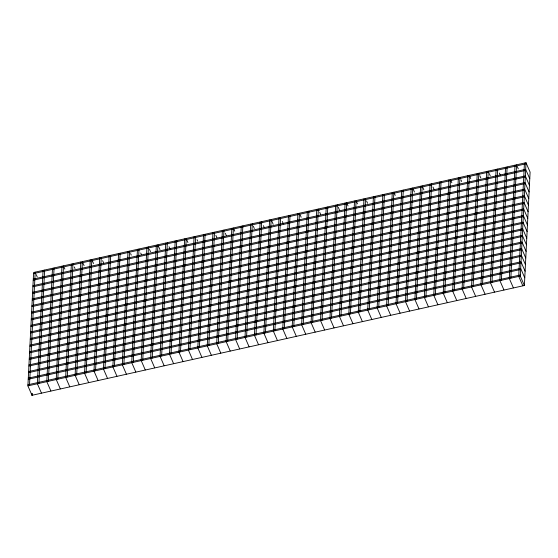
<?xml version="1.0" encoding="UTF-8"?>
<svg xmlns="http://www.w3.org/2000/svg" width="558" height="558" viewBox="0 0 558 558"><rect width="100%" height="100%" fill="white"/><g stroke="black" fill="none" stroke-linecap="round" stroke-linejoin="round"><path stroke-width="0.84" d="M27.9 385.871L33.62 272.492L526.006 162.706L530.1 172.129L524.38 285.508L31.994 395.294L27.9 385.871L520.279 276.084L526.006 162.706M29.483 385.418L35.196 272.262M32.001 395.169L32.085 393.432M31.994 395.294L32.085 393.557M43.064 270.511L37.351 383.667L41.438 393.062M38.92 383.311L44.633 270.163M52.501 268.405L46.788 381.56L50.876 390.963M48.358 381.212L54.07 268.056M61.938 266.299L56.225 379.454L60.313 388.856M57.802 379.105L63.507 265.95M71.375 264.199L65.663 377.354L69.75 386.75M67.239 376.999L72.952 263.843M80.812 262.093L75.107 375.248L79.194 384.65M76.676 374.899L82.389 261.744M90.257 259.986L84.544 373.142L88.631 382.544M86.113 372.793L91.826 259.637M99.694 257.88L93.981 371.035L98.069 380.437M95.551 370.686L101.263 257.531M109.131 255.78L103.418 368.936L107.506 378.331M104.995 368.58L110.7 255.424M118.568 253.674L112.856 366.829L116.943 376.231M114.432 366.48L120.144 253.325M128.005 251.567L122.3 364.723L126.387 374.125M123.869 364.374L129.582 251.219M137.449 249.468L131.737 362.623L135.824 372.019M133.306 362.268L139.019 249.112M146.887 247.361L141.174 360.517L145.261 369.919M142.75 360.168L148.456 247.013M156.324 245.255L150.611 358.41L154.699 367.813M152.188 358.062L157.9 244.906M165.761 243.149L160.048 356.304L164.136 365.706M161.625 355.955L167.337 242.8M175.198 241.049L169.493 354.204L173.58 363.6M171.062 353.849L176.774 240.693M184.642 238.943L178.93 352.098L183.017 361.5M180.499 351.749L186.212 238.594M194.079 236.836L188.367 349.992L192.454 359.394M189.943 349.643L195.649 236.487M203.517 234.737L197.804 347.892L201.891 357.287M199.38 347.536L205.093 234.381M212.954 232.63L207.241 345.786L211.329 355.181M208.818 345.43L214.53 232.281M222.391 230.524L216.685 343.679L220.773 353.081M218.255 343.33L223.967 230.175M231.835 228.417L226.123 341.573L230.21 350.975M227.692 341.224L233.404 228.069M241.272 226.318L235.56 339.473L239.647 348.869M237.136 339.118L242.842 225.962M250.709 224.211L244.997 337.367L249.084 346.769M246.573 337.018L252.286 223.863M260.147 222.105L254.434 335.26L258.521 344.663M256.01 334.912L261.723 221.756M269.584 220.005L263.878 333.154L267.966 342.556M265.448 332.805L271.16 219.65L273.204 224.351M279.028 217.899L273.315 331.054L277.403 340.45M274.885 330.699L280.597 217.55M288.465 215.793L282.753 328.948L286.84 338.35M284.329 328.599L290.034 215.444M297.902 213.686L292.19 326.842L296.277 336.244M293.766 326.493L299.479 213.337M307.339 211.587L301.627 324.742L305.714 334.137M303.203 324.386L308.916 211.231M316.777 209.48L311.071 322.636L315.158 332.038M312.64 322.287L318.353 209.131L319.036 210.694M326.221 207.374L320.508 320.529L324.596 329.931M322.078 320.18L327.79 207.025M335.658 205.274L329.945 318.423L334.033 327.825M331.522 318.074L337.227 204.919M345.095 203.168L339.383 316.323L343.47 325.719M340.959 315.968L346.671 202.819M354.532 201.061L348.82 314.217L352.907 323.619M350.396 313.868L356.109 200.713L357.469 203.844M363.969 198.955L358.264 312.11L362.351 321.513M359.833 311.762L365.546 198.606M373.414 196.855L367.701 310.011L371.788 319.406M369.27 309.655L374.983 196.5M382.851 194.749L377.138 307.904L381.226 317.307M378.715 307.556L384.42 194.4M392.288 192.643L386.575 305.798L390.663 315.2M388.152 305.449L393.864 192.294M401.725 190.536L396.013 303.691L400.1 313.094M397.589 303.343L403.301 190.187M411.162 188.437L405.457 301.592L409.544 310.987M407.026 301.236L412.739 188.081M420.606 186.33L414.894 299.486L418.981 308.888M416.463 299.137L422.176 185.981M430.044 184.224L424.331 297.379L428.418 306.781M425.907 297.03L431.613 183.875M439.481 182.124L433.768 295.28L437.856 304.675M435.345 294.924L441.057 181.769M448.918 180.018L443.212 293.173L447.3 302.576M444.782 292.824L450.494 179.669M458.362 177.911L452.65 291.067L456.737 300.469M454.219 290.718L459.931 177.563M467.799 175.805L462.087 288.96L466.174 298.363M463.656 288.612L469.369 175.456M477.236 173.705L471.524 286.861L475.611 296.256M473.1 286.505L478.806 173.35M486.674 171.599L480.961 284.754L485.048 294.157M482.537 284.406L488.25 171.25M496.111 169.493L490.405 282.648L494.493 292.05M491.975 282.299L497.687 169.144M505.555 167.393L499.842 280.541L503.93 289.944M501.412 280.193L507.124 167.037M514.992 165.287L509.28 278.442L513.367 287.837M510.849 278.086L516.562 164.938M524.429 163.18L518.717 276.336L522.804 285.738M33.585 273.587L525.929 163.815M33.306 279.091L525.65 169.318L529.751 178.741M33.25 280.193L525.601 170.42M32.971 285.696L525.322 175.923L529.416 185.347M32.915 286.798L525.266 177.019M32.636 292.301L524.987 182.522L529.082 191.952M32.58 293.403L524.932 183.624M32.301 298.907L524.653 189.127L528.754 198.55M32.252 300.009L524.597 190.229M31.973 305.512L524.318 195.732L528.419 205.156M31.918 306.614L524.262 196.834M31.639 312.117L523.99 202.338L528.084 211.761M31.583 313.219L523.934 203.44M31.304 318.723L523.655 208.943L527.749 218.366M31.248 319.818L523.599 210.045M30.969 325.321L523.32 215.548L527.415 224.972M30.913 326.423L523.264 216.65M30.641 331.926L522.986 222.154L527.087 231.577M30.585 333.028L522.93 223.249M30.306 338.532L522.651 228.752L526.752 238.182M30.251 339.634L522.595 229.854M29.972 345.137L522.323 235.357L526.417 244.781M29.916 346.239L522.267 236.459M29.637 351.742L521.988 241.963L526.082 251.386M29.581 352.844L521.932 243.065M29.302 358.348L521.653 248.568L525.748 257.991M29.246 359.45L521.597 249.67M28.974 364.953L521.318 255.173L525.42 264.597M28.918 366.048L521.263 256.275M28.639 371.551L520.984 261.779L525.085 271.202M28.584 372.653L520.928 262.881M28.305 378.157L520.656 268.384L524.75 277.807M28.249 379.259L520.6 269.479M27.97 384.762L520.321 274.989M517.245 166.5L518.263 168.851M499.389 173.064L500.414 175.407M489.268 173.601L490.294 175.951M479.831 175.7L480.85 178.051M520.279 276.084L524.38 285.508M469.71 176.237L470.736 178.588M460.957 179.913L461.633 181.476M450.836 180.45L451.854 182.801M432.98 187.007L433.998 189.357M422.859 187.544L423.878 189.894M413.422 189.65L414.441 192.001M394.541 193.863L395.224 195.426M366.564 200.957L367.589 203.307M347.006 203.6L348.032 205.951M338.253 207.269L339.613 210.401M319.713 212.263L320.738 214.614M300.155 214.907L301.18 217.257M282.299 221.463L283.325 223.814M263.425 225.676L264.108 227.239M253.304 226.213L254.329 228.564M233.746 228.85L234.765 231.2M225.327 233.307L226.353 235.657M215.89 235.413L216.916 237.764M197.016 239.619L197.692 241.189M186.895 240.156L187.913 242.507M169.039 246.72L170.057 249.07M158.577 246.476L159.944 249.607M149.481 249.363L150.5 251.707M140.721 253.032L141.404 254.594M130.6 253.569L131.283 255.139M102.63 260.663L103.648 263.013M92.168 260.419L93.528 263.55M83.072 263.306L84.091 265.657M74.312 266.982L74.995 268.544M64.191 267.519L64.874 269.082M36.214 274.613L37.24 276.963"/></g></svg>
